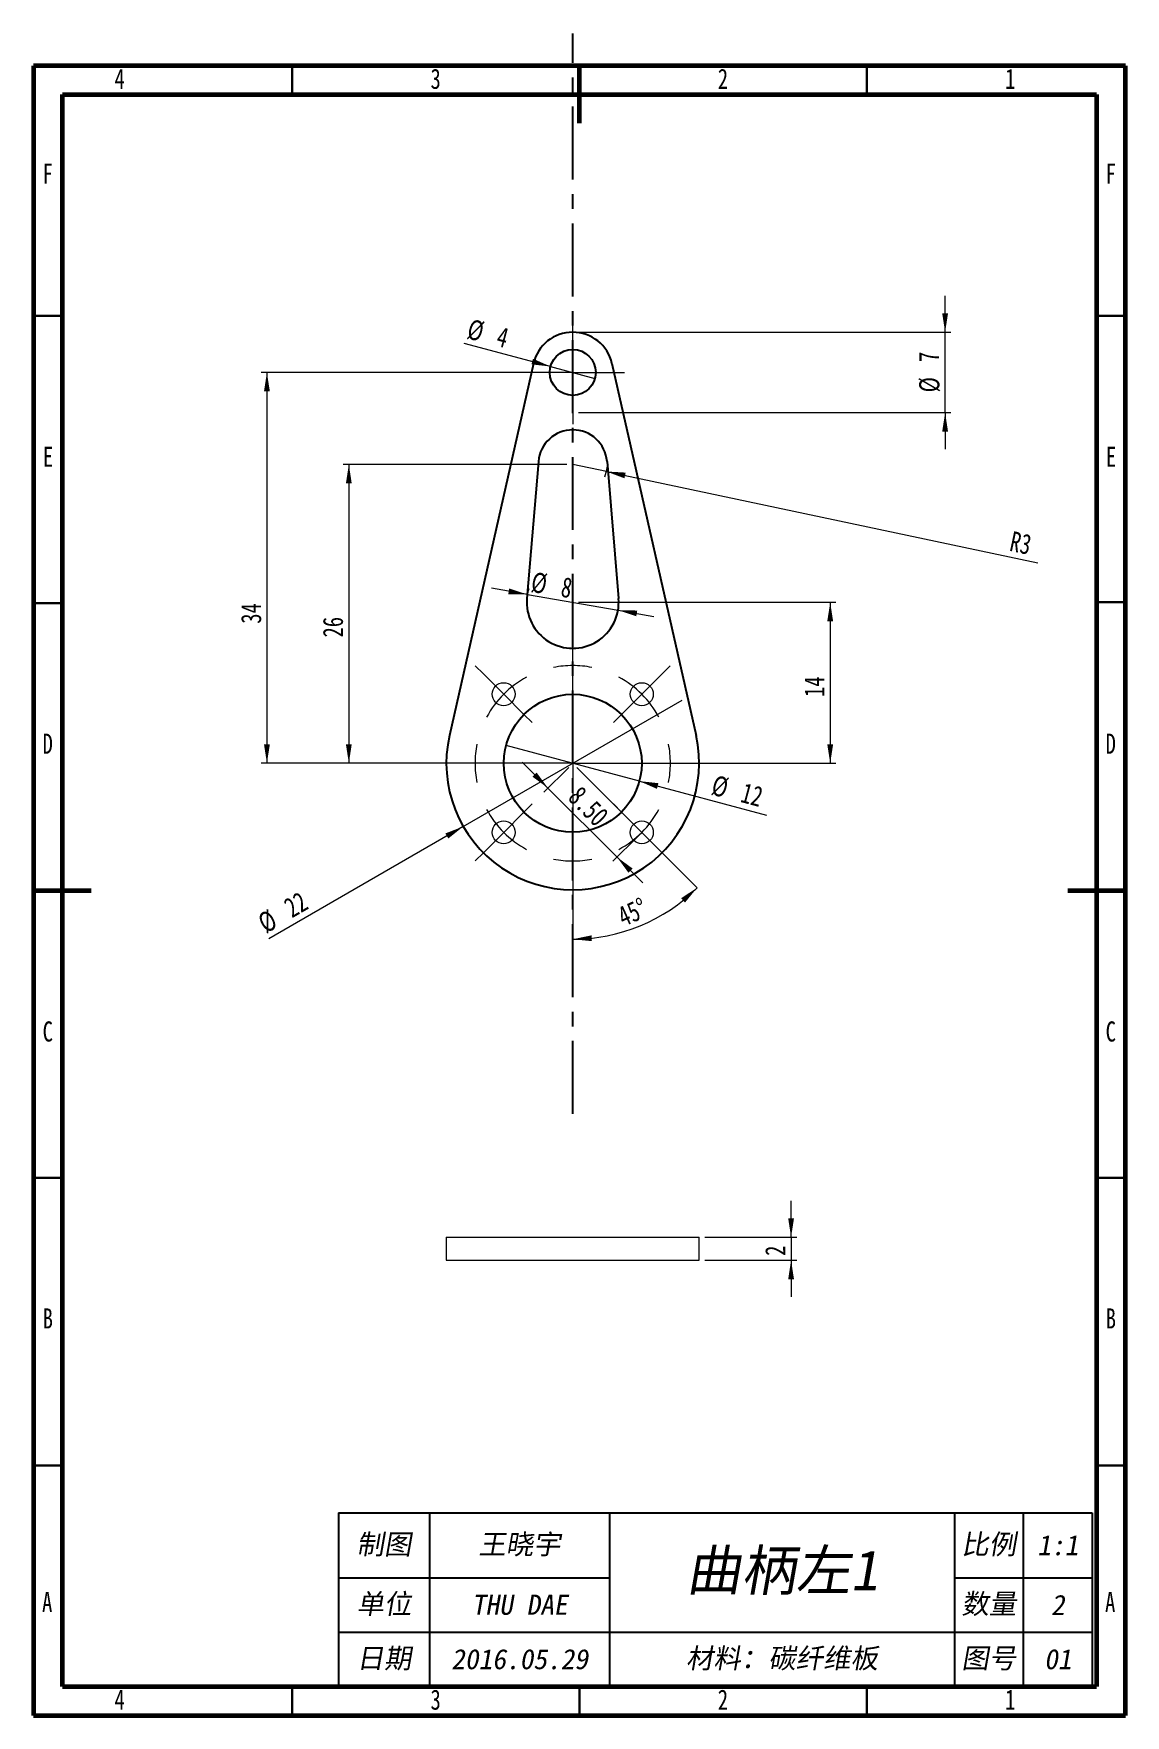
# Model space of a CAD drawing. Header units: millimetres. Extents: x 15 to 205, y 5 to 298.
import ezdxf

# ---------------------------------------------------------------- set-up
doc = ezdxf.new("R2010")
doc.units = ezdxf.units.MM
doc.linetypes.add('CENTERX2', pattern=[20.32, 12.7, -2.54, 2.54, -2.54])
doc.layers.add('标注层', color=7, linetype='Continuous', lineweight=9, plot=False)
doc.styles.add('SLDTEXTSTYLE0', font='TXT', dxfattribs={"width": 0.75})
doc.styles.add('标注', font='simfang.ttf', dxfattribs={"oblique": 10, "height": 3.5})
doc.dimstyles.new('SLDDIMSTYLE0', dxfattribs={"dimtxt": 3.5, "dimasz": 3.302, "dimexe": 0, "dimexo": 0.0625, "dimgap": 0.875, "dimtad": 1, "dimlfac": 0.5, "dimrnd": 1e-09, "dimzin": 12, "dimdsep": 46, "dimtxsty": 'SLDTEXTSTYLE0', "dimblk1": 'NONE', "dimsah": 1, "dimcen": 0, "dimadec": 0, "dimazin": 3, "dimtfac": 1, "dimtmove": 0, "dimatfit": 3, "dimldrblk": 'NONE', "dimfxl": 1, "dimfrac": 2, "dimtolj": 1, "dimtzin": 12, "dimarcsym": 0})
doc.dimstyles.new('SLDDIMSTYLE1', dxfattribs={"dimtxt": 3.5, "dimasz": 3.302, "dimexe": 0, "dimexo": 0.0625, "dimgap": 0.875, "dimtad": 1, "dimlfac": 0.5, "dimrnd": 1e-09, "dimzin": 12, "dimdsep": 46, "dimtxsty": 'SLDTEXTSTYLE0', "dimsah": 1, "dimcen": 0.09, "dimadec": 0, "dimazin": 3, "dimtfac": 1, "dimtmove": 0, "dimatfit": 0, "dimfxl": 1, "dimfrac": 2, "dimtolj": 1, "dimtzin": 12, "dimarcsym": 0})
doc.dimstyles.new('SLDDIMSTYLE2', dxfattribs={"dimtxt": 3.5, "dimasz": 3.302, "dimexe": 0, "dimexo": 0.0625, "dimgap": 0.875, "dimtad": 1, "dimlfac": 0.5, "dimrnd": 1e-09, "dimzin": 12, "dimdsep": 46, "dimtxsty": 'SLDTEXTSTYLE0', "dimsah": 1, "dimcen": 0.09, "dimadec": 0, "dimazin": 3, "dimtfac": 1, "dimtofl": 0, "dimtmove": 0, "dimatfit": 3, "dimfxl": 1, "dimfrac": 2, "dimtolj": 1, "dimtzin": 12, "dimarcsym": 0})
doc.dimstyles.new('SLDDIMSTYLE3', dxfattribs={"dimtxt": 3.5, "dimasz": 3.302, "dimexe": 0, "dimexo": 0.0625, "dimgap": 0.875, "dimtad": 1, "dimlfac": 0.5, "dimrnd": 1e-09, "dimzin": 12, "dimdsep": 46, "dimtxsty": 'SLDTEXTSTYLE0', "dimsah": 1, "dimcen": 0, "dimadec": 0, "dimazin": 3, "dimtfac": 1, "dimtmove": 0, "dimatfit": 3, "dimfxl": 1, "dimfrac": 2, "dimtolj": 1, "dimtzin": 12, "dimarcsym": 0})
doc.dimstyles.new('SLDDIMSTYLE4', dxfattribs={"dimtxt": 3.5, "dimasz": 3.302, "dimexe": 0, "dimexo": 0.0625, "dimgap": 0.875, "dimtad": 1, "dimlfac": 0.5, "dimrnd": 1e-09, "dimzin": 12, "dimdsep": 46, "dimtxsty": 'SLDTEXTSTYLE0', "dimsah": 1, "dimcen": 0, "dimadec": 0, "dimazin": 3, "dimtfac": 1, "dimtofl": 0, "dimtmove": 0, "dimatfit": 3, "dimfxl": 1, "dimfrac": 2, "dimtolj": 1, "dimtzin": 12, "dimarcsym": 0})
doc.dimstyles.new('SLDDIMSTYLE5', dxfattribs={"dimtxt": 3.5, "dimasz": 3.302, "dimexe": 0, "dimexo": 0.0625, "dimgap": 0.875, "dimtad": 1, "dimdec": 4, "dimlfac": 0.5, "dimzin": 12, "dimdsep": 46, "dimtxsty": 'SLDTEXTSTYLE0', "dimsah": 1, "dimcen": 0.09, "dimazin": 3, "dimtfac": 1, "dimtofl": 0, "dimtmove": 0, "dimatfit": 3, "dimfxl": 1, "dimfrac": 2, "dimtolj": 1, "dimtzin": 12, "dimarcsym": 0})
doc.dimstyles.new('SLDDIMSTYLE6', dxfattribs={"dimtxt": 3.5, "dimasz": 3.302, "dimexe": 0, "dimexo": 0.0625, "dimgap": 0.875, "dimtad": 1, "dimlfac": 0.5, "dimrnd": 1e-09, "dimzin": 4, "dimdsep": 46, "dimtxsty": 'SLDTEXTSTYLE0', "dimsah": 1, "dimcen": 0.09, "dimadec": 0, "dimazin": 1, "dimtfac": 1, "dimtmove": 0, "dimatfit": 0, "dimfxl": 1, "dimfrac": 2, "dimtolj": 1, "dimtzin": 12, "dimarcsym": 0})

# ---------------------------------------------------------------- blocks, each defined once
blk = doc.blocks.new('_D')
at = {"color": 7, "linetype": 'Continuous', "lineweight": 0, "transparency": 16777216}
for q in [(97.23, 173.75), (142.57, 161.61)]:
    blk.add_line((120.42, 167.54), q, dxfattribs=at)
blk.add_solid([(120.42, 167.54), (123.47, 166.2), (123.74, 167.18)], dxfattribs=at)
at = {"color": 7, "linetype": 'Continuous', "lineweight": 0, "transparency": 16777216, "char_height": 3.5, "attachment_point": 1, "rotation": 345, "style": 'SLDTEXTSTYLE0'}
for s, insert in [('%%c', (133.64, 168.66)), ('12', (138.75, 167.34))]:
    blk.add_mtext(s, dxfattribs=dict(at, insert=insert))
blk = doc.blocks.new('_NONE')
blk = doc.blocks.new('_D_1')
at = {"color": 7, "linetype": 'Continuous', "lineweight": 0, "transparency": 16777216}
for p, q in [((173.63, 245.65), (173.63, 252)), ((109.82, 245.65), (174.63, 245.65)), ((173.63, 231.65), (173.63, 245.65)), ((109.82, 231.65), (174.63, 231.65)), ((173.63, 231.65), (173.63, 225.3))]:
    blk.add_line(p, q, dxfattribs=at)
for points in [[(173.63, 245.65), (174.14, 248.95), (173.12, 248.95)], [(173.63, 231.65), (173.12, 228.35), (174.14, 228.35)]]:
    blk.add_solid(points, dxfattribs=at)
at = {"color": 7, "linetype": 'Continuous', "lineweight": 0, "transparency": 16777216, "char_height": 3.5, "attachment_point": 1, "rotation": 90, "style": 'SLDTEXTSTYLE0'}
for s, insert in [('7', (169.06, 240.46)), ('%%c', (169.12, 235.18))]:
    blk.add_mtext(s, dxfattribs=dict(at, insert=insert))
blk = doc.blocks.new('_D_2')
at = {"color": 7, "linetype": 'Continuous', "lineweight": 0, "transparency": 16777216}
for p, q in [((107.82, 238.65), (54.6, 238.65)), ((55.6, 238.65), (55.6, 170.65)), ((107.82, 170.65), (54.6, 170.65))]:
    blk.add_line(p, q, dxfattribs=at)
for points in [[(55.6, 238.65), (55.09, 235.35), (56.11, 235.35)], [(55.6, 170.65), (56.11, 173.95), (55.09, 173.95)]]:
    blk.add_solid(points, dxfattribs=at)
at = {"color": 7, "linetype": 'Continuous', "lineweight": 0, "transparency": 16777216, "insert": (51.09, 194.93), "char_height": 3.5, "attachment_point": 1, "rotation": 90, "style": 'SLDTEXTSTYLE0'}
blk.add_mtext('34', dxfattribs=at)
blk = doc.blocks.new('_D_3')
at = {"color": 7, "linetype": 'Continuous', "lineweight": 0, "transparency": 16777216}
for q in [(89.95, 243.71), (112.69, 237.61)]:
    blk.add_line((104.96, 239.68), q, dxfattribs=at)
blk.add_solid([(104.96, 239.68), (101.9, 241.03), (101.64, 240.05)], dxfattribs=at)
at = {"color": 7, "linetype": 'Continuous', "lineweight": 0, "transparency": 16777216, "char_height": 3.5, "attachment_point": 1, "rotation": 345, "style": 'SLDTEXTSTYLE0'}
for s, insert in [('%%c', (91.11, 248.02)), ('4', (96.22, 246.71))]:
    blk.add_mtext(s, dxfattribs=dict(at, insert=insert))
blk = doc.blocks.new('_D_4')
at = {"color": 7, "linetype": 'Continuous', "lineweight": 0, "transparency": 16777216}
for p, q in [((100.94, 200.01), (94.68, 201.09)), ((100.94, 200.01), (116.71, 197.29)), ((116.71, 197.29), (122.96, 196.2))]:
    blk.add_line(p, q, dxfattribs=at)
blk.add_arc((108.82, 198.65), 8, 163.0683, 168.0948, dxfattribs=at)
for points in [[(100.94, 200.01), (97.77, 201.07), (97.6, 200.07)], [(116.71, 197.29), (119.87, 196.22), (120.05, 197.22)]]:
    blk.add_solid(points, dxfattribs=at)
at = {"color": 7, "linetype": 'Continuous', "lineweight": 0, "transparency": 16777216, "char_height": 3.5, "attachment_point": 1, "rotation": 350.1933, "style": 'SLDTEXTSTYLE0'}
for s, insert in [('%%c', (101.98, 203.97)), ('8', (107.19, 203.12))]:
    blk.add_mtext(s, dxfattribs=dict(at, insert=insert))
blk = doc.blocks.new('_D_5')
at = {"color": 7, "linetype": 'Continuous', "lineweight": 0, "transparency": 16777216}
for p, q in [((109.82, 198.65), (154.63, 198.65)), ((153.63, 198.65), (153.63, 170.65)), ((109.82, 170.65), (154.63, 170.65))]:
    blk.add_line(p, q, dxfattribs=at)
for points in [[(153.63, 198.65), (153.12, 195.35), (154.14, 195.35)], [(153.63, 170.65), (154.14, 173.95), (153.12, 173.95)]]:
    blk.add_solid(points, dxfattribs=at)
at = {"color": 7, "linetype": 'Continuous', "lineweight": 0, "transparency": 16777216, "insert": (149.12, 182.19), "char_height": 3.5, "attachment_point": 1, "rotation": 90, "style": 'SLDTEXTSTYLE0'}
blk.add_mtext('14', dxfattribs=at)
blk = doc.blocks.new('_D_6')
at = {"color": 7, "linetype": 'Continuous', "lineweight": 0, "transparency": 16777216}
for q in [(127.88, 181.65), (55.92, 140.11)]:
    blk.add_line((89.77, 159.65), q, dxfattribs=at)
blk.add_solid([(89.77, 159.65), (86.66, 158.44), (87.17, 157.56)], dxfattribs=at)
at = {"color": 7, "linetype": 'Continuous', "lineweight": 0, "transparency": 16777216, "char_height": 3.5, "attachment_point": 1, "rotation": 30, "style": 'SLDTEXTSTYLE0'}
for s, insert in [('22', (58.21, 146.7)), ('%%c', (53.67, 144.01))]:
    blk.add_mtext(s, dxfattribs=dict(at, insert=insert))
blk = doc.blocks.new('_D_7')
at = {"color": 7, "linetype": 'Continuous', "lineweight": 0, "transparency": 16777216}
for p, q in [((107.82, 222.65), (68.86, 222.65)), ((69.86, 222.65), (69.86, 170.65)), ((107.82, 170.65), (68.86, 170.65))]:
    blk.add_line(p, q, dxfattribs=at)
for points in [[(69.86, 222.65), (69.35, 219.35), (70.36, 219.35)], [(69.86, 170.65), (70.36, 173.95), (69.35, 173.95)]]:
    blk.add_solid(points, dxfattribs=at)
at = {"color": 7, "linetype": 'Continuous', "lineweight": 0, "transparency": 16777216, "insert": (65.34, 192.54), "char_height": 3.5, "attachment_point": 1, "rotation": 90, "style": 'SLDTEXTSTYLE0'}
blk.add_mtext('26', dxfattribs=at)
blk = doc.blocks.new('_D_8')
at = {"color": 7, "linetype": 'Continuous', "lineweight": 0, "transparency": 16777216}
for q in [(108.82, 222.65), (189.78, 205.54)]:
    blk.add_line((114.69, 221.41), q, dxfattribs=at)
blk.add_arc((108.82, 222.65), 6, 338.6015, 355.3179, dxfattribs=at)
blk.add_solid([(114.69, 221.41), (117.82, 220.23), (118.03, 221.22)], dxfattribs=at)
at = {"color": 7, "linetype": 'Continuous', "lineweight": 0, "transparency": 16777216, "insert": (185.41, 211.07), "char_height": 3.5, "attachment_point": 1, "rotation": 348.0638, "style": 'SLDTEXTSTYLE0'}
blk.add_mtext('R3', dxfattribs=at)
blk = doc.blocks.new('_D_9')
at = {"color": 7, "linetype": 'Continuous', "lineweight": 0, "transparency": 16777216}
for p, q in [((109.53, 169.94), (130.48, 149)), ((108.82, 169.65), (108.82, 140.03))]:
    blk.add_line(p, q, dxfattribs=at)
blk.add_arc((108.82, 170.65), 30.62, 270, 315, dxfattribs=at)
for points in [[(130.48, 149), (127.68, 147.17), (128.36, 146.41)], [(108.82, 140.03), (112.15, 139.7), (112.09, 140.71)]]:
    blk.add_solid(points, dxfattribs=at)
at = {"color": 7, "linetype": 'Continuous', "lineweight": 0, "transparency": 16777216, "insert": (116.25, 145.37), "char_height": 3.5, "attachment_point": 1, "rotation": 24.0504, "style": 'SLDTEXTSTYLE0'}
blk.add_mtext('45°', dxfattribs=at)
blk = doc.blocks.new('_D_10')
at = {"color": 7, "linetype": 'Continuous', "lineweight": 0, "transparency": 16777216}
for p, q in [((104.51, 166.34), (100.02, 170.83)), ((108.12, 169.94), (103.81, 165.63)), ((104.51, 166.34), (116.53, 154.32)), ((120.14, 157.92), (115.83, 153.61)), ((116.53, 154.32), (121.02, 149.83))]:
    blk.add_line(p, q, dxfattribs=at)
for points in [[(104.51, 166.34), (102.54, 169.03), (101.82, 168.31)], [(116.53, 154.32), (118.51, 151.62), (119.23, 152.34)]]:
    blk.add_solid(points, dxfattribs=at)
at = {"color": 7, "linetype": 'Continuous', "lineweight": 0, "transparency": 16777216, "insert": (110.29, 166.95), "char_height": 3.5, "attachment_point": 1, "rotation": 315, "style": 'SLDTEXTSTYLE0'}
blk.add_mtext('8.50', dxfattribs=at)
blk = doc.blocks.new('SW_CENTERMARKSYMBOL_0')
at = {"color": 0, "linetype": 'Continuous', "lineweight": 0}
for p, q in [((0, 5), (0, 9)), ((0, 0), (0, 5)), ((-5, 0), (-9, 0)), ((0, 0), (-5, 0)), ((0, 0), (0, -5)), ((0, 0), (5, 0)), ((5, 0), (9, 0)), ((0, -5), (0, -9))]:
    blk.add_line(p, q, dxfattribs=at)
blk = doc.blocks.new('SW_CENTERMARKSYMBOL_1')
at = {"color": 0, "linetype": 'Continuous', "lineweight": 0}
for p, q in [((-12.02, -2.02), (-12.02, 9.98)), ((-27.58, 3.54), (-28.99, 4.95)), ((-24.04, 0), (-27.58, 3.54)), ((0, 0), (3.54, 3.54)), ((3.54, 3.54), (4.95, 4.95)), ((0, 0), (-3.54, -3.54)), ((-24.04, 0), (-20.51, -3.54)), ((-20.51, -3.54), (-19.09, -4.95)), ((-3.54, -3.54), (-4.95, -4.95)), ((-12.02, -12.02), (-12.02, -7.02)), ((-22.02, -12.02), (-34.02, -12.02)), ((-12.02, -12.02), (-17.02, -12.02)), ((-12.02, -12.02), (-12.02, -17.02)), ((-12.02, -12.02), (-7.02, -12.02)), ((-2.02, -12.02), (9.98, -12.02)), ((-20.51, -20.51), (-19.09, -19.09)), ((-3.54, -20.51), (-4.95, -19.09)), ((-24.04, -24.04), (-20.51, -20.51)), ((-12.02, -22.02), (-12.02, -34.02)), ((0, -24.04), (-3.54, -20.51)), ((-24.04, -24.04), (-27.58, -27.58)), ((0, -24.04), (3.54, -27.58)), ((-27.58, -27.58), (-28.99, -28.99)), ((3.54, -27.58), (4.95, -28.99))]:
    blk.add_line(p, q, dxfattribs=at)
for start, end in [(118.1483, 135), (45, 61.8517), (135, 151.8517), (28.1483, 45), (208.1483, 225), (315, 331.8517), (225, 241.8517), (298.1483, 315)]:
    blk.add_arc((-12.02, -12.02), 17, start, end, dxfattribs=at)
at = {"color": 0, "linetype": 'CENTERX2', "lineweight": 0}
for start, end in [(78.7034, 101.2966), (168.7034, 191.2966), (348.7034, 11.2966), (258.7034, 281.2966)]:
    blk.add_arc((-12.02, -12.02), 17, start, end, dxfattribs=at)
blk = doc.blocks.new('_D_11')
at = {"color": 7, "linetype": 'Continuous', "lineweight": 0, "transparency": 16777216}
for p, q in [((146.82, 88.18), (146.82, 94.53)), ((131.82, 88.18), (147.82, 88.18)), ((146.82, 88.18), (146.82, 84.18)), ((131.82, 84.18), (147.82, 84.18)), ((146.82, 84.18), (146.82, 77.83))]:
    blk.add_line(p, q, dxfattribs=at)
for points in [[(146.82, 88.18), (147.33, 91.48), (146.32, 91.48)], [(146.82, 84.18), (146.32, 80.88), (147.33, 80.88)]]:
    blk.add_solid(points, dxfattribs=at)
at = {"color": 7, "linetype": 'Continuous', "lineweight": 0, "transparency": 16777216, "insert": (142.31, 84.95), "char_height": 3.5, "attachment_point": 1, "rotation": 90, "style": 'SLDTEXTSTYLE0'}
blk.add_mtext('2', dxfattribs=at)
blk = doc.blocks.new('*T22')
at = {"layer": '标注层', "color": 0, "linetype": 'ByBlock', "lineweight": -2, "transparency": 16777216}
for p, q in [((0, 0), (131.17, 0)), ((0, 0), (0, -30.22)), ((15.82, 0), (15.82, -30.22)), ((47.17, 0), (47.17, -30.22)), ((107.17, 0), (107.17, -30.22)), ((119.17, 0), (119.17, -30.22)), ((131.17, 0), (131.17, -30.22)), ((0, -11.27), (47.17, -11.27)), ((107.17, -11.27), (131.17, -11.27)), ((0, -20.73), (131.17, -20.73)), ((0, -30.22), (131.17, -30.22))]:
    blk.add_line(p, q, dxfattribs=at)
at = {"layer": '标注层', "transparency": 16777216, "attachment_point": 5, "style": '标注'}
for s, insert, char_height, width in [('制图', (7.91, -5.64), 3.5, 15.7048), ('王晓宇', (31.5, -5.64), 3.5, 31.2265), ('曲柄左1', (77.17, -10.36), 7, 59.88), ('比例', (113.17, -5.64), 3.5, 11.88), ('1:1', (125.17, -5.64), 3.5, 11.88), ('单位', (7.91, -16), 3.5, 15.7048), ('THU DAE', (31.5, -16), 3.5, 31.2265), ('数量', (113.17, -16), 3.5, 11.88), ('2', (125.17, -16), 3.5, 11.88), ('日期', (7.91, -25.47), 3.5, 15.7048), ('材料：碳纤维板', (77.17, -25.47), 3.5, 59.88), ('图号', (113.17, -25.47), 3.5, 11.88), ('2016.05.29', (31.5, -25.47), 3.5, 31.2265), ('01', (125.17, -25.47), 3.5, 11.88)]:
    blk.add_mtext(s, dxfattribs=dict(at, insert=insert, char_height=char_height, width=width))
blk = doc.blocks.new('简易零件标题栏')
blk.add_blockref('*T22', (0, 30.22))

msp = doc.modelspace()

# ---------------------------------------------------------------- linework, layer by layer
at = {"color": 7, "linetype": 'CENTERX2'}
msp.add_line((108.82393, 109.63454), (108.82393, 297.59331), dxfattribs=at)
at = {"color": 7, "linetype": 'Continuous', "lineweight": 60}
for p, q in [((205, 292), (15, 292)), ((15, 292), (15, 5)), ((110, 282), (110, 292)), ((205, 5), (205, 292)), ((20, 287), (200, 287)), ((20, 10), (20, 287)), ((200, 287), (200, 10)), ((15, 148.5), (25, 148.5)), ((195, 148.5), (205, 148.5)), ((20, 10), (200, 10)), ((15, 5), (205, 5))]:
    msp.add_line(p, q, dxfattribs=at)
at = {"color": 7, "linetype": 'Continuous', "lineweight": 30}
for p, q in [((60, 287), (60, 292)), ((160, 287), (160, 292)), ((20, 248.5), (15, 248.5)), ((200, 248.5), (205, 248.5)), ((20, 198.5), (15, 198.5)), ((200, 198.65086), (205, 198.65086)), ((20, 98.5), (15, 98.5)), ((200, 98.5), (205, 98.5)), ((20, 48.5), (15, 48.5)), ((200, 48.5), (205, 48.5)), ((60, 10), (60, 5)), ((110, 10), (110, 5)), ((160, 10), (160, 5))]:
    msp.add_line(p, q, dxfattribs=at)
at = {"color": 7, "linetype": 'Continuous'}
for p, q in [((101.99636, 240.19297), (87.36585, 175.50179)), ((115.6515, 240.19297), (130.282, 175.50179)), ((102.8448, 223.14885), (100.85175, 199.31552)), ((114.80306, 223.14885), (116.7961, 199.31552))]:
    msp.add_line(p, q, dxfattribs=at)
at = {"color": 7, "linetype": 'Continuous', "lineweight": 15}
for p, q in [((101.99636, 240.19297), (87.36585, 175.50179)), ((130.282, 175.50179), (115.6515, 240.19297)), ((102.8448, 223.14885), (100.85175, 199.31552)), ((116.7961, 199.31552), (114.80306, 223.14885)), ((86.82393, 88.18155), (86.82393, 84.18155)), ((86.82393, 88.18155), (130.82393, 88.18155)), ((130.82393, 84.18155), (130.82393, 88.18155)), ((86.82393, 84.18155), (130.82393, 84.18155))]:
    msp.add_line(p, q, dxfattribs=at)
at = {"color": 7, "linetype": 'Continuous', "lineweight": 40}
msp.add_line((20, 65.25), (20, 10), dxfattribs=at)
at = {"color": 7, "linetype": 'Continuous'}
for centre, radius in [((108.82393, 238.64885), 4), ((108.82393, 170.64885), 12)]:
    msp.add_circle(centre, radius, dxfattribs=at)
at = {"color": 7, "linetype": 'Continuous', "lineweight": 15}
for centre, radius in [((108.82393, 238.64885), 4), ((96.80311, 182.66967), 2), ((120.84474, 182.66967), 2), ((108.82393, 170.64885), 12), ((96.80311, 158.62803), 2), ((120.84474, 158.62803), 2)]:
    msp.add_circle(centre, radius, dxfattribs=at)
at = {"color": 7, "linetype": 'Continuous'}
for centre, radius, start, end in [((108.82393, 238.64885), 7, 12.7435852, 167.2564148), ((108.82393, 222.64885), 6, 4.7801918, 175.2198082), ((108.82393, 198.64885), 8, 175.2198082, 4.7801918), ((108.82393, 170.64885), 22, 167.2564148, 12.7435852)]:
    msp.add_arc(centre, radius, start, end, dxfattribs=at)
at = {"color": 7, "linetype": 'Continuous', "lineweight": 15}
for centre, radius, start, end in [((108.82393, 238.64885), 7, 12.7435852, 167.2564148), ((108.82393, 222.64885), 6, 4.7801918, 175.2198082), ((108.82393, 198.64885), 8, 175.2198082, 4.7801918), ((108.82393, 170.64885), 22, 167.2564148, 12.7435852)]:
    msp.add_arc(centre, radius, start, end, dxfattribs=at)

# ---------------------------------------------------------------- block references
at = {"color": 7, "linetype": 'Continuous', "lineweight": 0}
for name, p in [('SW_CENTERMARKSYMBOL_0', (108.82393, 238.64885)), ('SW_CENTERMARKSYMBOL_1', (120.84474, 182.66967))]:
    msp.add_blockref(name, p, dxfattribs=at)
msp.add_blockref('简易零件标题栏', (68.06719, 10))

# ---------------------------------------------------------------- texts
at = {"color": 7, "linetype": 'Continuous', "lineweight": 0, "char_height": 3.5, "attachment_point": 2, "style": 'SLDTEXTSTYLE0'}
for s, insert in [('4', (29.96476, 291.48568)), ('3', (84.96476, 291.48568)), ('2', (134.96476, 291.48568)), ('1', (184.96476, 291.48568)), ('F', (17.46354, 274.98568)), ('F', (202.46354, 274.98568)), ('E', (17.50608, 225.73568)), ('E', (202.50608, 225.73568)), ('D', (17.4599, 175.80825)), ('D', (202.4599, 175.80825)), ('C', (17.46354, 125.73568)), ('C', (202.46354, 125.73568)), ('B', (17.47326, 75.80825)), ('B', (202.47326, 75.80825)), ('A', (17.36024, 26.48568)), ('A', (202.36024, 26.48568)), ('4', (29.96476, 9.48568)), ('3', (84.96476, 9.48568)), ('2', (134.96476, 9.48568)), ('1', (184.96476, 9.48568))]:
    msp.add_mtext(s, dxfattribs=dict(at, insert=insert))

# ---------------------------------------------------------------- dimensions: what is measured, and where the dimension line sits
at = {"color": 7, "linetype": 'Continuous', "lineweight": 0}
dim = msp.add_linear_dim(base=(170.82393, 245.64885), p1=(108.82393, 231.64885), p2=(108.82393, 245.64885), angle=90, text='%%c<>', dimstyle='SLDDIMSTYLE1', dxfattribs=at)
dim.commit()
dim.dimension.update_dxf_attribs({"geometry": '_D_1', "text_midpoint": (170.82393, 239.11008), "dimtype": 160})
for p1, p2, dimstyle, picture, middle in [((112.68763, 237.61357), (104.96022, 239.68413), 'SLDDIMSTYLE0', '_D_3', (93.51634, 242.75052)), ((100.94082, 200.01145), (116.70703, 197.28625), 'SLDDIMSTYLE3', '_D_4', (104.48004, 199.3997)), ((127.87649, 181.64885), (89.77137, 159.64885), 'SLDDIMSTYLE0', '_D_6', (60.38902, 142.68495)), ((97.23282, 173.75468), (120.41504, 167.54302), 'SLDDIMSTYLE0', '_D', (137.64884, 162.92525))]:
    dim = msp.add_diameter_dim_2p(p1=p1, p2=p2, dimstyle=dimstyle, dxfattribs=at)
    dim.commit()
    dim.dimension.update_dxf_attribs({"geometry": picture, "text_midpoint": middle, "dimtype": 163})
for base, p1, p2, angle, dimstyle, picture, middle in [((52.82393, 170.64885), (108.82393, 238.64885), (108.82393, 170.64885), 90, 'SLDDIMSTYLE2', '_D_2', (52.82393, 197.51574)), ((67.07784, 170.64885), (108.82393, 222.64885), (108.82393, 170.64885), 90, 'SLDDIMSTYLE2', '_D_7', (67.07784, 195.1266)), ((150.85406, 170.64885), (108.82393, 198.64885), (108.82393, 170.64885), 90, 'SLDDIMSTYLE2', '_D_5', (150.85406, 184.77282)), ((116.53483, 154.31813), (108.82393, 170.64885), (120.84474, 158.62803), 315, 'SLDDIMSTYLE6', '_D_10', (110.29572, 160.55724)), ((146.82393, 84.18155), (130.82393, 88.18155), (130.82393, 84.18155), 90, 'SLDDIMSTYLE1', '_D_11', (146.82393, 86.24292))]:
    dim = msp.add_linear_dim(base=base, p1=p1, p2=p2, angle=angle, dimstyle=dimstyle, dxfattribs=at)
    dim.commit()
    dim.dimension.update_dxf_attribs({"geometry": picture, "text_midpoint": middle, "dimtype": 160})
dim = msp.add_radius_dim(center=(108.82393, 222.64885), mpoint=(114.6942, 221.40792), dimstyle='SLDDIMSTYLE4', dxfattribs=at)
dim.commit()
dim.dimension.update_dxf_attribs({"geometry": '_D_8', "text_midpoint": (187.1727, 206.08653), "dimtype": 164})
dim = msp.add_angular_dim_2l(base=(120.54258, 142.35752), line1=((108.82393, 136.95721), (108.82393, 197.21944)), line2=((132.86556, 146.60722), (108.82393, 170.64885)), dimstyle='SLDDIMSTYLE5', dxfattribs=at)
dim.commit()
dim.dimension.update_dxf_attribs({"geometry": '_D_9', "text_midpoint": (121.30375, 142.68494), "dimtype": 162})

doc.saveas('drawing.dxf')
